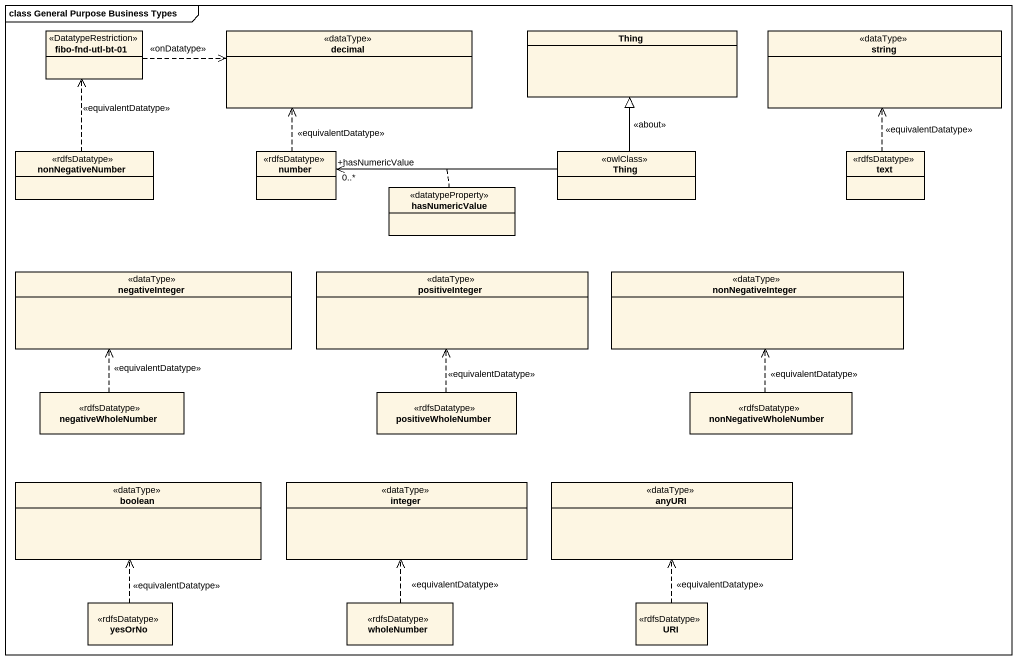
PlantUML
@startuml
mainframe class General Purpose Business Types
hide circle
hide empty members
class "fibo-fnd-utl-bt-01" as fibo_fnd_utl_bt_01 <<DatatypeRestriction>>
class decimal <<dataType>>
class Thing
class string <<dataType>>
class nonNegativeNumber <<rdfsDatatype>>
class number <<rdfsDatatype>>
class "Thing" as Thing_2 <<owlClass>>
class text <<rdfsDatatype>>
class hasNumericValue <<datatypeProperty>>
class negativeInteger <<dataType>>
class positiveInteger <<dataType>>
class nonNegativeInteger <<dataType>>
class negativeWholeNumber <<rdfsDatatype>>
class positiveWholeNumber <<rdfsDatatype>>
class nonNegativeWholeNumber <<rdfsDatatype>>
class boolean <<dataType>>
class integer <<dataType>>
class anyURI <<dataType>>
class yesOrNo <<rdfsDatatype>>
class wholeNumber <<rdfsDatatype>>
class URI <<rdfsDatatype>>
fibo_fnd_utl_bt_01 .right.> decimal : <<onDatatype>>
nonNegativeNumber .up.> fibo_fnd_utl_bt_01 : <<equivalentDatatype>>
number .up.> decimal : <<equivalentDatatype>>
Thing_2 -up-|> Thing : <<about>>
Thing_2 -left-> "+hasNumericValue\n0..*" number
(Thing_2, number) .. hasNumericValue
text .up.> string : <<equivalentDatatype>>
negativeWholeNumber .up.> negativeInteger : <<equivalentDatatype>>
positiveWholeNumber .up.> positiveInteger : <<equivalentDatatype>>
nonNegativeWholeNumber .up.> nonNegativeInteger : <<equivalentDatatype>>
yesOrNo .up.> boolean : <<equivalentDatatype>>
wholeNumber .up.> integer : <<equivalentDatatype>>
URI .up.> anyURI : <<equivalentDatatype>>
@enduml
